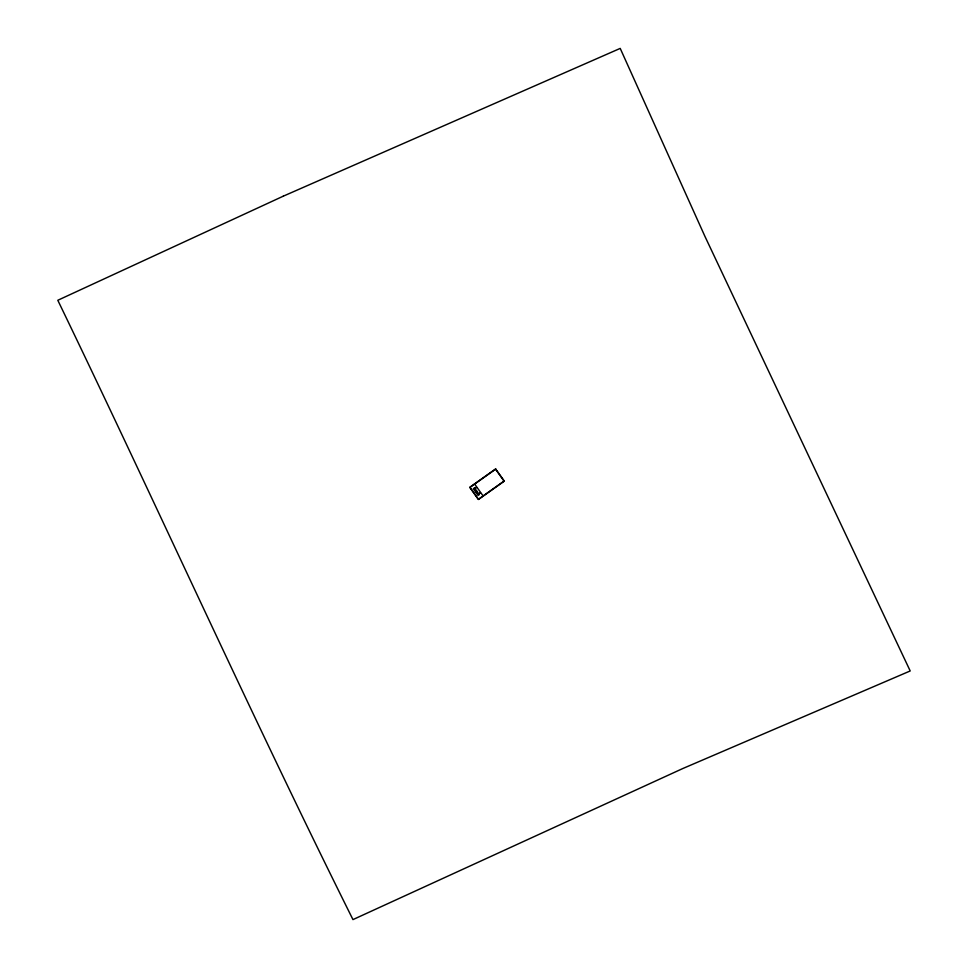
<?xml version="1.0" encoding="UTF-8"?>
<svg xmlns="http://www.w3.org/2000/svg" width="968" height="968" viewBox="0 0 968 968"><rect width="100%" height="100%" fill="white"/><g stroke="black" fill="none" stroke-linecap="round" stroke-linejoin="round"><path stroke-width="1.45" d="M495.64 468.923L469.758 487.327L478.41 499.512L504.304 481.108L495.604 468.96M474.877 488.429L476.559 487.243L475.034 488.634M475.711 492.095L476.897 491.26M478.773 493.898L480.455 492.712L478.918 494.116M504.062 481.084L478.458 499.282L469.988 487.364L495.592 469.178L504.146 481.229M474.55 483.915L483.214 496.1M474.514 487.92L473.328 488.755L478.083 495.447L479.269 494.6L474.514 487.92M283.322 196.153L57.802 300.274C157.288 506.204 250.954 714.892 352.969 919.6L682.718 768.568L910.198 670.957L704.885 236.277L620.21 48.4L283.322 196.153"/></g></svg>
